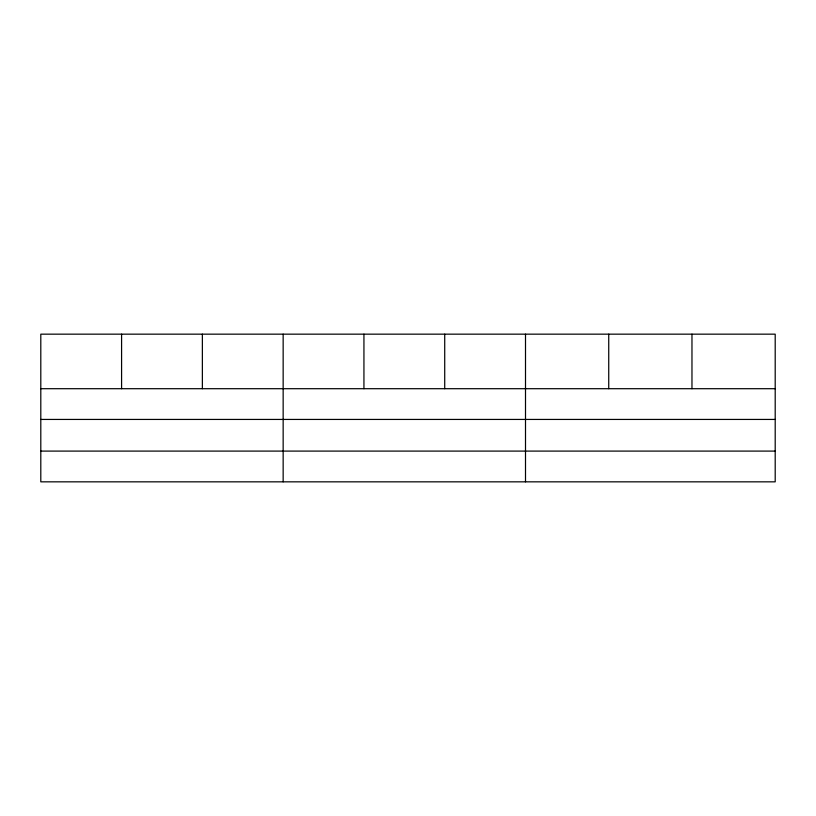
<?xml version="1.0" encoding="UTF-8"?>
<svg xmlns="http://www.w3.org/2000/svg" width="816" height="816" viewBox="0 0 816 816"><rect width="100%" height="100%" fill="white"/><g stroke="black" fill="none" stroke-linecap="round" stroke-linejoin="round"><path stroke-width="1.22" d="M775.2 419.434L775.2 334.162L40.8 334.162L40.8 481.838L775.2 481.838L775.2 419.434L40.8 419.434M40.8 388.702L775.2 388.702M40.8 451.095L775.2 451.095M691.968 334.162L691.968 388.702M608.736 334.162L608.736 388.702M525.504 334.162L525.504 481.838M444.72 334.162L444.72 388.702M363.936 334.162L363.936 388.702M283.152 334.162L283.152 481.838M202.368 334.162L202.368 388.702M121.584 334.162L121.584 388.702"/></g></svg>
